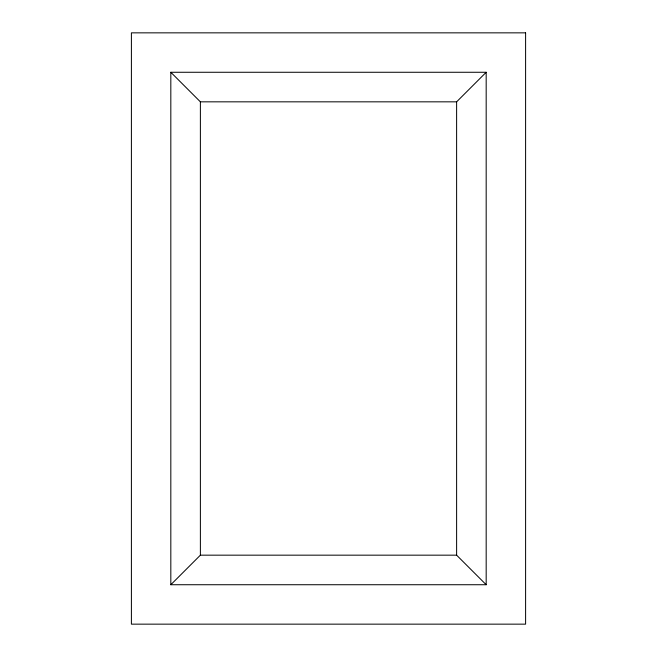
<?xml version="1.0" encoding="UTF-8"?>
<svg xmlns="http://www.w3.org/2000/svg" width="657" height="657" viewBox="0 0 657 657"><rect width="100%" height="100%" fill="white"/><g stroke="black" fill="none" stroke-linecap="round" stroke-linejoin="round"><path stroke-width="0.99" d="M486.18 584.73L456.615 555.165L456.615 101.835L486.18 72.27L170.82 72.27L170.82 584.73L486.18 584.73L486.18 72.27M170.82 584.73L200.385 555.165L200.385 101.835L170.82 72.27M200.385 101.835L456.615 101.835M200.385 555.165L456.615 555.165M525.6 32.85L131.4 32.85L131.4 624.15L525.6 624.15L525.6 32.85"/></g></svg>
